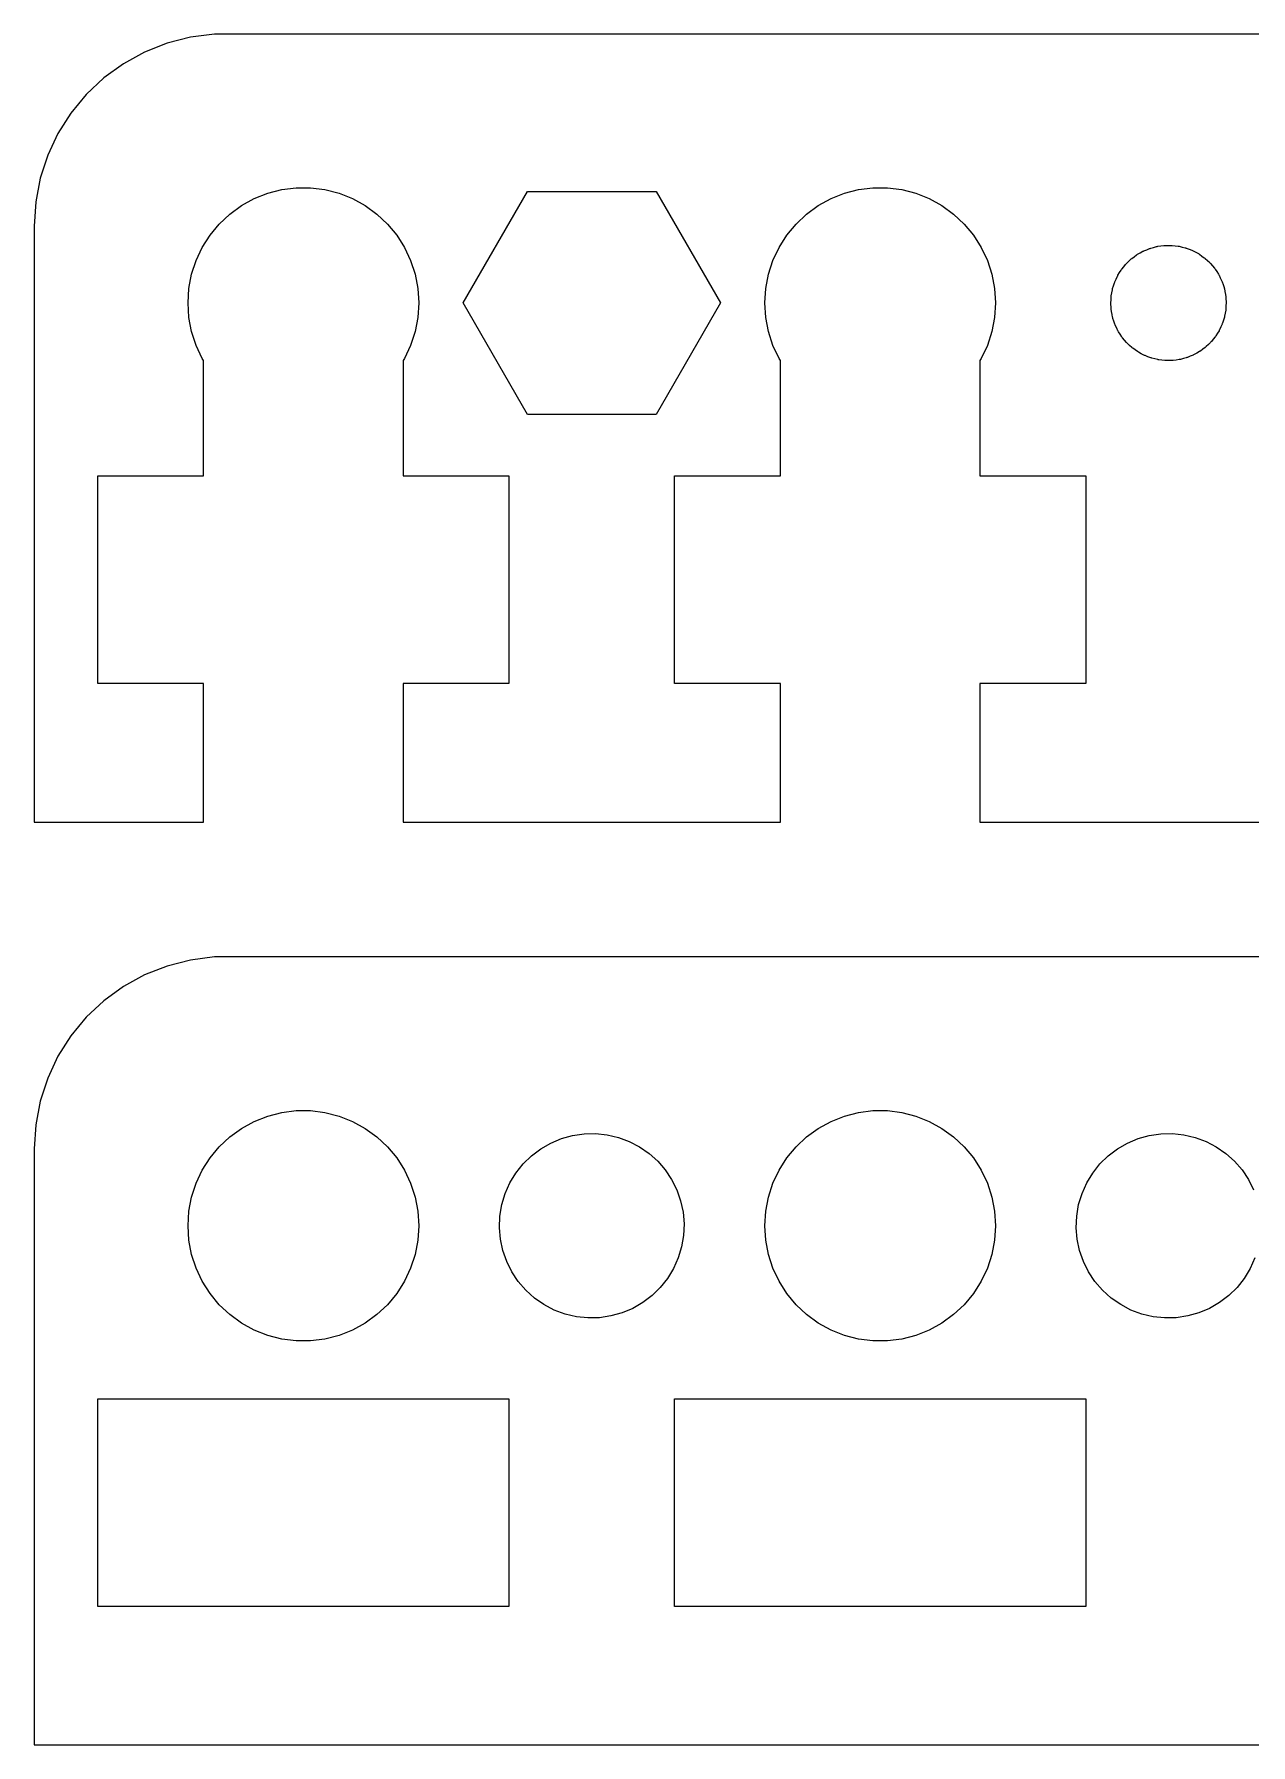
# Model space of a CAD drawing. Header units: metres. Extents: x -44.5 to 44.5, y 0 to 92.5.
# Drawn here: x -44.5 to -12.86, y 0 to 44.49 of the extents above; entities that cross this region are included whole.
import ezdxf

# ---------------------------------------------------------------- set-up
doc = ezdxf.new("R2010")
doc.units = ezdxf.units.M

msp = doc.modelspace()

# ---------------------------------------------------------------- linework, layer by layer
for p, q in [((-39.8139, 44.4901), (-40.4369, 44.4114)), ((39.8139, 44.4901), (-39.8139, 44.4901)), ((-41.0451, 44.2553), (-41.6289, 44.0241)), ((-40.4369, 44.4114), (-41.0451, 44.2553)), ((-42.1791, 43.7216), (-42.6871, 43.3526)), ((-41.6289, 44.0241), (-42.1791, 43.7216)), ((-42.6871, 43.3526), (-43.1448, 42.9227)), ((-43.1448, 42.9227), (-43.5451, 42.4389)), ((-43.5451, 42.4389), (-43.8815, 41.9088)), ((-43.8815, 41.9088), (-44.1489, 41.3406)), ((-44.1489, 41.3406), (-44.3429, 40.7434)), ((-44.3429, 40.7434), (-44.4606, 40.1267)), ((-38.0621, 40.4469), (-37.6884, 40.4941)), ((-37.6884, 40.4941), (-37.3116, 40.4941)), ((-37.3116, 40.4941), (-36.9379, 40.4469)), ((-23.0621, 40.4469), (-22.6884, 40.4941)), ((-22.6884, 40.4941), (-22.3116, 40.4941)), ((-22.3116, 40.4941), (-21.9379, 40.4469)), ((-44.4606, 40.1267), (-44.5, 39.5)), ((-39.1075, 40.033), (-38.7773, 40.2145)), ((-38.7773, 40.2145), (-38.427, 40.3532)), ((-38.427, 40.3532), (-38.0621, 40.4469)), ((-36.9379, 40.4469), (-36.5729, 40.3532)), ((-36.5729, 40.3532), (-36.2227, 40.2145)), ((-36.2227, 40.2145), (-35.8925, 40.033)), ((-33.3466, 37.5), (-31.6733, 40.3982)), ((-31.6733, 40.3982), (-28.3267, 40.3982)), ((-28.3267, 40.3982), (-26.6534, 37.5)), ((-24.1075, 40.033), (-23.7773, 40.2145)), ((-23.7773, 40.2145), (-23.427, 40.3532)), ((-23.427, 40.3532), (-23.0621, 40.4469)), ((-21.9379, 40.4469), (-21.5729, 40.3532)), ((-21.5729, 40.3532), (-21.2227, 40.2145)), ((-21.2227, 40.2145), (-20.8925, 40.033)), ((-39.6869, 39.5536), (-39.4123, 39.8115)), ((-39.4123, 39.8115), (-39.1075, 40.033)), ((-35.8925, 40.033), (-35.5877, 39.8115)), ((-35.5877, 39.8115), (-35.3131, 39.5536)), ((-24.6869, 39.5536), (-24.4123, 39.8115)), ((-24.4123, 39.8115), (-24.1075, 40.033)), ((-20.8925, 40.033), (-20.5877, 39.8115)), ((-20.5877, 39.8115), (-20.3131, 39.5536)), ((-44.5, 39.5), (-44.5, 24)), ((-40.1289, 38.9453), (-39.927, 39.2634)), ((-39.927, 39.2634), (-39.6869, 39.5536)), ((-35.3131, 39.5536), (-35.0729, 39.2634)), ((-35.0729, 39.2634), (-34.8711, 38.9453)), ((-25.1289, 38.9453), (-24.927, 39.2634)), ((-24.927, 39.2634), (-24.6869, 39.5536)), ((-20.3131, 39.5536), (-20.0729, 39.2634)), ((-20.0729, 39.2634), (-19.8711, 38.9453)), ((-40.2893, 38.6044), (-40.1289, 38.9453)), ((-34.8711, 38.9453), (-34.7107, 38.6044)), ((-25.2893, 38.6044), (-25.1289, 38.9453)), ((-19.8711, 38.9453), (-19.7107, 38.6044)), ((-15.8926, 38.7019), (-15.8301, 38.7494)), ((-15.8301, 38.7494), (-15.8165, 38.7572)), ((-15.8165, 38.7572), (-15.8037, 38.7665)), ((-15.8037, 38.7665), (-15.7349, 38.8043)), ((-15.7349, 38.8043), (-15.6669, 38.8436)), ((-15.6669, 38.8436), (-15.6524, 38.8497)), ((-15.6524, 38.8497), (-15.6387, 38.8572)), ((-15.6387, 38.8572), (-15.5657, 38.8861)), ((-15.5657, 38.8861), (-15.4933, 38.9165)), ((-15.4933, 38.9165), (-15.4781, 38.9208)), ((-15.4781, 38.9208), (-15.4635, 38.9266)), ((-15.4635, 38.9266), (-15.3875, 38.9461)), ((-15.3875, 38.9461), (-15.3119, 38.9672)), ((-15.3119, 38.9672), (-15.2963, 38.9695)), ((-15.2963, 38.9695), (-15.2811, 38.9734)), ((-15.2811, 38.9734), (-15.2032, 38.9833)), ((-15.2032, 38.9833), (-15.1255, 38.9947)), ((-15.1255, 38.9947), (-15.1098, 38.9951)), ((-15.1098, 38.9951), (-15.0942, 38.997)), ((-15.0942, 38.997), (-15.0157, 38.997)), ((-15.0157, 38.997), (-14.9372, 38.9987)), ((-14.9372, 38.9987), (-14.9215, 38.997)), ((-14.9215, 38.997), (-14.9058, 38.997)), ((-14.9058, 38.997), (-14.8279, 38.9872)), ((-14.8279, 38.9872), (-14.7498, 38.979)), ((-14.7498, 38.979), (-14.7345, 38.9754)), ((-14.7345, 38.9754), (-14.7189, 38.9734)), ((-14.7189, 38.9734), (-14.6429, 38.9539)), ((-14.6429, 38.9539), (-14.5665, 38.936)), ((-14.5665, 38.936), (-14.5517, 38.9305)), ((-14.5517, 38.9305), (-14.5365, 38.9266)), ((-14.5365, 38.9266), (-14.4635, 38.8977)), ((-14.4635, 38.8977), (-14.3899, 38.8703)), ((-14.3899, 38.8703), (-14.3759, 38.863)), ((-14.3759, 38.863), (-14.3613, 38.8572)), ((-14.3613, 38.8572), (-14.2925, 38.8194)), ((-14.2925, 38.8194), (-14.2229, 38.783)), ((-14.2229, 38.783), (-14.21, 38.7741)), ((-14.21, 38.7741), (-14.1963, 38.7665)), ((-14.1963, 38.7665), (-14.1328, 38.7204)), ((-14.1328, 38.7204), (-14.0683, 38.6755)), ((-40.4057, 38.2461), (-40.2893, 38.6044)), ((-34.7107, 38.6044), (-34.5942, 38.2461)), ((-25.4057, 38.2461), (-25.2893, 38.6044)), ((-19.7107, 38.6044), (-19.5942, 38.2461)), ((-16.3145, 38.2226), (-16.2724, 38.2889)), ((-16.2724, 38.2889), (-16.2317, 38.3561)), ((-16.2317, 38.3561), (-16.2219, 38.3684)), ((-16.2219, 38.3684), (-16.2135, 38.3817)), ((-16.2135, 38.3817), (-16.1635, 38.4422)), ((-16.1635, 38.4422), (-16.1147, 38.5037)), ((-16.1147, 38.5037), (-16.1035, 38.5147)), ((-16.1035, 38.5147), (-16.0934, 38.5268)), ((-16.0934, 38.5268), (-16.0362, 38.5806)), ((-16.0362, 38.5806), (-15.9801, 38.6355)), ((-15.9801, 38.6355), (-15.9676, 38.645)), ((-15.9676, 38.645), (-15.9561, 38.6558)), ((-15.9561, 38.6558), (-15.8926, 38.7019)), ((-14.0683, 38.6755), (-14.0566, 38.665)), ((-14.0566, 38.665), (-14.0439, 38.6558)), ((-14.0439, 38.6558), (-13.9866, 38.602)), ((-13.9866, 38.602), (-13.9283, 38.5495)), ((-13.9283, 38.5495), (-13.918, 38.5376)), ((-13.918, 38.5376), (-13.9065, 38.5268)), ((-13.9065, 38.5268), (-13.8565, 38.4663)), ((-13.8565, 38.4663), (-13.8052, 38.4069)), ((-13.8052, 38.4069), (-13.7965, 38.3938)), ((-13.7965, 38.3938), (-13.7865, 38.3817)), ((-13.7865, 38.3817), (-13.7444, 38.3154)), ((-13.7444, 38.3154), (-13.701, 38.25)), ((-40.5, 37.5), (-40.4763, 37.876)), ((-40.4763, 37.876), (-40.4057, 38.2461)), ((-34.5942, 38.2461), (-34.5237, 37.876)), ((-34.5237, 37.876), (-34.5, 37.5)), ((-25.5, 37.5), (-25.4763, 37.876)), ((-25.4763, 37.876), (-25.4057, 38.2461)), ((-19.5942, 38.2461), (-19.5237, 37.876)), ((-19.5237, 37.876), (-19.5, 37.5)), ((-16.4734, 37.7651), (-16.4604, 37.8425)), ((-16.4604, 37.8425), (-16.4558, 37.8576)), ((-16.4558, 37.8576), (-16.4529, 37.873)), ((-16.4529, 37.873), (-16.4286, 37.9477)), ((-16.4286, 37.9477), (-16.4059, 38.0229)), ((-16.4059, 38.0229), (-16.3995, 38.0372)), ((-16.3995, 38.0372), (-16.3947, 38.0522)), ((-16.3947, 38.0522), (-16.3612, 38.1232)), ((-16.3612, 38.1232), (-16.3293, 38.1949)), ((-16.3293, 38.1949), (-16.3212, 38.2084)), ((-16.3212, 38.2084), (-16.3145, 38.2226)), ((-13.701, 38.25), (-13.694, 38.2359)), ((-13.694, 38.2359), (-13.6855, 38.2226)), ((-13.6855, 38.2226), (-13.6521, 38.1516)), ((-13.6521, 38.1516), (-13.6172, 38.0813)), ((-13.6172, 38.0813), (-13.612, 38.0664)), ((-13.612, 38.0664), (-13.6053, 38.0522)), ((-13.6053, 38.0522), (-13.5811, 37.9775)), ((-13.5811, 37.9775), (-13.5553, 37.9034)), ((-13.5553, 37.9034), (-13.552, 37.888)), ((-13.552, 37.888), (-13.5471, 37.873)), ((-13.5471, 37.873), (-13.5324, 37.7959)), ((-40.4763, 37.124), (-40.5, 37.5)), ((-34.5, 37.5), (-34.5237, 37.124)), ((-31.6733, 34.6018), (-33.3466, 37.5)), ((-26.6534, 37.5), (-28.3267, 34.6018)), ((-25.4763, 37.124), (-25.5, 37.5)), ((-19.5, 37.5), (-19.5237, 37.124)), ((-16.5, 37.5), (-16.4951, 37.5784)), ((-16.499, 37.4843), (-16.5, 37.5)), ((-16.4997, 37.4686), (-16.499, 37.4843)), ((-16.4931, 37.3904), (-16.4997, 37.4686)), ((-16.4951, 37.5784), (-16.4918, 37.6568)), ((-16.4882, 37.312), (-16.4931, 37.3904)), ((-16.4918, 37.6568), (-16.4892, 37.6723)), ((-16.4892, 37.6723), (-16.4882, 37.688)), ((-16.4882, 37.688), (-16.4734, 37.7651)), ((-13.5324, 37.7959), (-13.5161, 37.7191)), ((-13.5161, 37.7191), (-13.5148, 37.7034)), ((-13.5148, 37.7034), (-13.5118, 37.688)), ((-13.5118, 37.688), (-13.5069, 37.6096)), ((-13.5049, 37.4217), (-13.5082, 37.3432)), ((-13.5069, 37.6096), (-13.5003, 37.5314)), ((-13.5, 37.5), (-13.5049, 37.4217)), ((-13.5003, 37.5314), (-13.501, 37.5157)), ((-13.501, 37.5157), (-13.5, 37.5)), ((-40.4057, 36.7539), (-40.4763, 37.124)), ((-34.5237, 37.124), (-34.5942, 36.7539)), ((-25.4057, 36.7539), (-25.4763, 37.124)), ((-19.5237, 37.124), (-19.5942, 36.7539)), ((-16.4852, 37.2965), (-16.4882, 37.312)), ((-16.4839, 37.2809), (-16.4852, 37.2965)), ((-16.4676, 37.2041), (-16.4839, 37.2809)), ((-16.4529, 37.127), (-16.4676, 37.2041)), ((-16.448, 37.112), (-16.4529, 37.127)), ((-16.4447, 37.0966), (-16.448, 37.112)), ((-16.4189, 37.0225), (-16.4447, 37.0966)), ((-16.3947, 36.9478), (-16.4189, 37.0225)), ((-16.388, 36.9336), (-16.3947, 36.9478)), ((-16.3828, 36.9187), (-16.388, 36.9336)), ((-13.6053, 36.9478), (-13.6387, 36.8768)), ((-13.6005, 36.9628), (-13.6053, 36.9478)), ((-13.5941, 36.9771), (-13.6005, 36.9628)), ((-13.5714, 37.0523), (-13.5941, 36.9771)), ((-13.5471, 37.127), (-13.5714, 37.0523)), ((-13.5442, 37.1424), (-13.5471, 37.127)), ((-13.5396, 37.1575), (-13.5442, 37.1424)), ((-13.5265, 37.2349), (-13.5396, 37.1575)), ((-13.5118, 37.312), (-13.5265, 37.2349)), ((-13.5108, 37.3277), (-13.5118, 37.312)), ((-13.5082, 37.3432), (-13.5108, 37.3277)), ((-40.2893, 36.3956), (-40.4057, 36.7539)), ((-34.5942, 36.7539), (-34.7107, 36.3956)), ((-25.2893, 36.3956), (-25.4057, 36.7539)), ((-19.5942, 36.7539), (-19.7107, 36.3956)), ((-16.3479, 36.8484), (-16.3828, 36.9187)), ((-16.3145, 36.7774), (-16.3479, 36.8484)), ((-16.306, 36.7641), (-16.3145, 36.7774)), ((-16.299, 36.75), (-16.306, 36.7641)), ((-16.2556, 36.6846), (-16.299, 36.75)), ((-16.2135, 36.6183), (-16.2556, 36.6846)), ((-16.2035, 36.6062), (-16.2135, 36.6183)), ((-16.1948, 36.5931), (-16.2035, 36.6062)), ((-16.1435, 36.5336), (-16.1948, 36.5931)), ((-16.0934, 36.4732), (-16.1435, 36.5336)), ((-13.8965, 36.4853), (-13.9065, 36.4732)), ((-13.8853, 36.4963), (-13.8965, 36.4853)), ((-13.8365, 36.5578), (-13.8853, 36.4963)), ((-13.7865, 36.6183), (-13.8365, 36.5578)), ((-13.778, 36.6316), (-13.7865, 36.6183)), ((-13.7683, 36.6439), (-13.778, 36.6316)), ((-13.7276, 36.7111), (-13.7683, 36.6439)), ((-13.6855, 36.7774), (-13.7276, 36.7111)), ((-13.6788, 36.7916), (-13.6855, 36.7774)), ((-13.6707, 36.8051), (-13.6788, 36.7916)), ((-13.6387, 36.8768), (-13.6707, 36.8051)), ((-40.1289, 36.0547), (-40.2893, 36.3956)), ((-40.0942, 36), (-40.1289, 36.0547)), ((-34.8711, 36.0547), (-34.9058, 36)), ((-34.7107, 36.3956), (-34.8711, 36.0547)), ((-25.1289, 36.0547), (-25.2893, 36.3956)), ((-25.0942, 36), (-25.1289, 36.0547)), ((-19.8711, 36.0547), (-19.9058, 36)), ((-19.7107, 36.3956), (-19.8711, 36.0547)), ((-16.082, 36.4624), (-16.0934, 36.4732)), ((-16.0717, 36.4505), (-16.082, 36.4624)), ((-16.0134, 36.398), (-16.0717, 36.4505)), ((-15.9561, 36.3442), (-16.0134, 36.398)), ((-15.9434, 36.335), (-15.9561, 36.3442)), ((-15.9317, 36.3244), (-15.9434, 36.335)), ((-15.8672, 36.2796), (-15.9317, 36.3244)), ((-15.8037, 36.2335), (-15.8672, 36.2796)), ((-15.7899, 36.2259), (-15.8037, 36.2335)), ((-15.777, 36.2169), (-15.7899, 36.2259)), ((-15.7074, 36.1806), (-15.777, 36.2169)), ((-15.6387, 36.1427), (-15.7074, 36.1806)), ((-15.624, 36.137), (-15.6387, 36.1427)), ((-15.6101, 36.1297), (-15.624, 36.137)), ((-15.5365, 36.1023), (-15.6101, 36.1297)), ((-15.4635, 36.0734), (-15.5365, 36.1023)), ((-15.4483, 36.0695), (-15.4635, 36.0734)), ((-15.4335, 36.064), (-15.4483, 36.0695)), ((-15.3571, 36.0461), (-15.4335, 36.064)), ((-15.2811, 36.0266), (-15.3571, 36.0461)), ((-14.6125, 36.0539), (-14.6881, 36.0328)), ((-14.5365, 36.0734), (-14.6125, 36.0539)), ((-14.5219, 36.0792), (-14.5365, 36.0734)), ((-14.5067, 36.0834), (-14.5219, 36.0792)), ((-14.4343, 36.1139), (-14.5067, 36.0834)), ((-14.3613, 36.1427), (-14.4343, 36.1139)), ((-14.3475, 36.1503), (-14.3613, 36.1427)), ((-14.333, 36.1564), (-14.3475, 36.1503)), ((-14.265, 36.1957), (-14.333, 36.1564)), ((-14.1963, 36.2335), (-14.265, 36.1957)), ((-14.1835, 36.2428), (-14.1963, 36.2335)), ((-14.1699, 36.2506), (-14.1835, 36.2428)), ((-14.1074, 36.2981), (-14.1699, 36.2506)), ((-14.0439, 36.3442), (-14.1074, 36.2981)), ((-14.0324, 36.355), (-14.0439, 36.3442)), ((-14.0199, 36.3645), (-14.0324, 36.355)), ((-13.9638, 36.4194), (-14.0199, 36.3645)), ((-13.9065, 36.4732), (-13.9638, 36.4194)), ((-40.0942, 33), (-40.0942, 36)), ((-34.9058, 36), (-34.9058, 33)), ((-25.0942, 33), (-25.0942, 36)), ((-19.9058, 36), (-19.9058, 33)), ((-15.2655, 36.0246), (-15.2811, 36.0266)), ((-15.2502, 36.021), (-15.2655, 36.0246)), ((-15.1721, 36.0128), (-15.2502, 36.021)), ((-15.0942, 36.0029), (-15.1721, 36.0128)), ((-15.0784, 36.0029), (-15.0942, 36.0029)), ((-15.0628, 36.0013), (-15.0784, 36.0029)), ((-14.9843, 36.0029), (-15.0628, 36.0013)), ((-14.9058, 36.0029), (-14.9843, 36.0029)), ((-14.8902, 36.0049), (-14.9058, 36.0029)), ((-14.8745, 36.0052), (-14.8902, 36.0049)), ((-14.7968, 36.0167), (-14.8745, 36.0052)), ((-14.7189, 36.0266), (-14.7968, 36.0167)), ((-14.7037, 36.0305), (-14.7189, 36.0266)), ((-14.6881, 36.0328), (-14.7037, 36.0305)), ((-28.3267, 34.6018), (-31.6733, 34.6018)), ((-42.8466, 27.6), (-42.8466, 33)), ((-42.8466, 33), (-40.0942, 33)), ((-34.9058, 33), (-32.1534, 33)), ((-32.1534, 33), (-32.1534, 27.6)), ((-27.8466, 27.6), (-27.8466, 33)), ((-27.8466, 33), (-25.0942, 33)), ((-19.9058, 33), (-17.1534, 33)), ((-17.1534, 33), (-17.1534, 27.6)), ((-40.0942, 27.6), (-42.8466, 27.6)), ((-40.0942, 24), (-40.0942, 27.6)), ((-32.1534, 27.6), (-34.9058, 27.6)), ((-34.9058, 27.6), (-34.9058, 24)), ((-25.0942, 27.6), (-27.8466, 27.6)), ((-25.0942, 24), (-25.0942, 27.6)), ((-17.1534, 27.6), (-19.9058, 27.6)), ((-19.9058, 27.6), (-19.9058, 24)), ((-44.5, 24), (-40.0942, 24)), ((-34.9058, 24), (-25.0942, 24)), ((-19.9058, 24), (-10.0942, 24)), ((-39.8139, 20.4901), (-40.4369, 20.4114)), ((39.8139, 20.4901), (-39.8139, 20.4901)), ((-41.6289, 20.0241), (-42.1791, 19.7216)), ((-41.0451, 20.2553), (-41.6289, 20.0241)), ((-40.4369, 20.4114), (-41.0451, 20.2553)), ((-42.1791, 19.7216), (-42.6871, 19.3526)), ((-42.6871, 19.3526), (-43.1448, 18.9227)), ((-43.1448, 18.9227), (-43.5451, 18.4389)), ((-43.5451, 18.4389), (-43.8815, 17.9088)), ((-43.8815, 17.9088), (-44.1489, 17.3406)), ((-44.1489, 17.3406), (-44.3429, 16.7434)), ((-44.3429, 16.7434), (-44.4606, 16.1267)), ((-38.0621, 16.4469), (-37.6884, 16.4941)), ((-37.6884, 16.4941), (-37.3116, 16.4941)), ((-37.3116, 16.4941), (-36.9379, 16.4469)), ((-23.0621, 16.4469), (-22.6884, 16.4941)), ((-22.6884, 16.4941), (-22.3116, 16.4941)), ((-22.3116, 16.4941), (-21.9379, 16.4469)), ((-44.4606, 16.1267), (-44.5, 15.5)), ((-39.4123, 15.8115), (-39.1075, 16.033)), ((-39.1075, 16.033), (-38.7773, 16.2145)), ((-38.7773, 16.2145), (-38.427, 16.3532)), ((-38.427, 16.3532), (-38.0621, 16.4469)), ((-36.9379, 16.4469), (-36.5729, 16.3532)), ((-36.5729, 16.3532), (-36.2227, 16.2145)), ((-36.2227, 16.2145), (-35.8925, 16.033)), ((-35.8925, 16.033), (-35.5877, 15.8115)), ((-24.4123, 15.8115), (-24.1075, 16.033)), ((-24.1075, 16.033), (-23.7773, 16.2145)), ((-23.7773, 16.2145), (-23.427, 16.3532)), ((-23.427, 16.3532), (-23.0621, 16.4469)), ((-21.9379, 16.4469), (-21.5729, 16.3532)), ((-21.5729, 16.3532), (-21.2227, 16.2145)), ((-21.2227, 16.2145), (-20.8925, 16.033)), ((-20.8925, 16.033), (-20.5877, 15.8115)), ((-39.6869, 15.5536), (-39.4123, 15.8115)), ((-35.5877, 15.8115), (-35.3131, 15.5536)), ((-31.3281, 15.499), (-31.0671, 15.6497)), ((-31.0671, 15.6497), (-30.7893, 15.7665)), ((-30.7893, 15.7665), (-30.499, 15.8475)), ((-30.499, 15.8475), (-30.2008, 15.8916)), ((-30.2008, 15.8916), (-29.8995, 15.8979)), ((-29.8995, 15.8979), (-29.5997, 15.8664)), ((-29.5997, 15.8664), (-29.3063, 15.7976)), ((-29.3063, 15.7976), (-29.0238, 15.6925)), ((-29.0238, 15.6925), (-28.7567, 15.5529)), ((-24.6869, 15.5536), (-24.4123, 15.8115)), ((-20.5877, 15.8115), (-20.3131, 15.5536)), ((-16.3281, 15.499), (-16.0671, 15.6497)), ((-16.0671, 15.6497), (-15.7893, 15.7665)), ((-15.7893, 15.7665), (-15.499, 15.8475)), ((-15.499, 15.8475), (-15.2008, 15.8916)), ((-15.2008, 15.8916), (-14.8995, 15.8979)), ((-14.8995, 15.8979), (-14.5997, 15.8664)), ((-14.5997, 15.8664), (-14.3063, 15.7976)), ((-14.3063, 15.7976), (-14.0238, 15.6925)), ((-14.0238, 15.6925), (-13.7567, 15.5529)), ((-44.5, 15.5), (-44.5, 0)), ((-40.1289, 14.9453), (-39.927, 15.2634)), ((-39.927, 15.2634), (-39.6869, 15.5536)), ((-35.3131, 15.5536), (-35.0729, 15.2634)), ((-35.0729, 15.2634), (-34.8711, 14.9453)), ((-31.7835, 15.1059), (-31.5682, 15.3168)), ((-31.5682, 15.3168), (-31.3281, 15.499)), ((-28.7567, 15.5529), (-28.5092, 15.3809)), ((-28.5092, 15.3809), (-28.2853, 15.1792)), ((-28.2853, 15.1792), (-28.0883, 14.951)), ((-25.1289, 14.9453), (-24.927, 15.2634)), ((-24.927, 15.2634), (-24.6869, 15.5536)), ((-20.3131, 15.5536), (-20.0729, 15.2634)), ((-20.0729, 15.2634), (-19.8711, 14.9453)), ((-16.7835, 15.1059), (-16.5682, 15.3168)), ((-16.5682, 15.3168), (-16.3281, 15.499)), ((-13.7567, 15.5529), (-13.5092, 15.3809)), ((-13.5092, 15.3809), (-13.2853, 15.1792)), ((-13.2853, 15.1792), (-13.0883, 14.951)), ((-40.2893, 14.6044), (-40.1289, 14.9453)), ((-34.8711, 14.9453), (-34.7107, 14.6044)), ((-32.1269, 14.6119), (-31.9707, 14.8697)), ((-31.9707, 14.8697), (-31.7835, 15.1059)), ((-28.0883, 14.951), (-27.9215, 14.7)), ((-27.9215, 14.7), (-27.7875, 14.43)), ((-25.2893, 14.6044), (-25.1289, 14.9453)), ((-19.8711, 14.9453), (-19.7107, 14.6044)), ((-17.1269, 14.6119), (-16.9707, 14.8697)), ((-16.9707, 14.8697), (-16.7835, 15.1059)), ((-13.0883, 14.951), (-12.9215, 14.7)), ((-12.9215, 14.7), (-12.7875, 14.43)), ((-40.4763, 13.876), (-40.4057, 14.2461)), ((-40.4057, 14.2461), (-40.2893, 14.6044)), ((-34.7107, 14.6044), (-34.5942, 14.2461)), ((-34.5942, 14.2461), (-34.5237, 13.876)), ((-32.3366, 14.048), (-32.2495, 14.3366)), ((-32.2495, 14.3366), (-32.1269, 14.6119)), ((-27.7875, 14.43), (-27.6884, 14.1454)), ((-25.4763, 13.876), (-25.4057, 14.2461)), ((-25.4057, 14.2461), (-25.2893, 14.6044)), ((-19.7107, 14.6044), (-19.5942, 14.2461)), ((-19.5942, 14.2461), (-19.5237, 13.876)), ((-17.3366, 14.048), (-17.2495, 14.3366)), ((-17.2495, 14.3366), (-17.1269, 14.6119)), ((-40.5, 13.5), (-40.4763, 13.876)), ((-34.5237, 13.876), (-34.5, 13.5)), ((-32.3868, 13.7509), (-32.3366, 14.048)), ((-27.6884, 14.1454), (-27.6257, 13.8506)), ((-27.6257, 13.8506), (-27.6005, 13.5502)), ((-25.5, 13.5), (-25.4763, 13.876)), ((-19.5237, 13.876), (-19.5, 13.5)), ((-17.3868, 13.7509), (-17.3366, 14.048)), ((-40.4763, 13.124), (-40.5, 13.5)), ((-34.5, 13.5), (-34.5237, 13.124)), ((-32.3995, 13.4497), (-32.3868, 13.7509)), ((-32.3743, 13.1494), (-32.3995, 13.4497)), ((-27.6005, 13.5502), (-27.6131, 13.2491)), ((-25.4763, 13.124), (-25.5, 13.5)), ((-19.5, 13.5), (-19.5237, 13.124)), ((-17.3995, 13.4497), (-17.3868, 13.7509)), ((-17.3743, 13.1494), (-17.3995, 13.4497)), ((-40.4057, 12.7539), (-40.4763, 13.124)), ((-34.5237, 13.124), (-34.5942, 12.7539)), ((-32.3116, 12.8546), (-32.3743, 13.1494)), ((-27.6634, 12.952), (-27.7505, 12.6634)), ((-27.6131, 13.2491), (-27.6634, 12.952)), ((-25.4057, 12.7539), (-25.4763, 13.124)), ((-19.5237, 13.124), (-19.5942, 12.7539)), ((-17.3116, 12.8546), (-17.3743, 13.1494)), ((-40.2893, 12.3956), (-40.4057, 12.7539)), ((-34.5942, 12.7539), (-34.7107, 12.3956)), ((-32.2125, 12.57), (-32.3116, 12.8546)), ((-32.0785, 12.3), (-32.2125, 12.57)), ((-27.7505, 12.6634), (-27.8731, 12.3881)), ((-25.2893, 12.3956), (-25.4057, 12.7539)), ((-19.5942, 12.7539), (-19.7107, 12.3956)), ((-17.2125, 12.57), (-17.3116, 12.8546)), ((-17.0785, 12.3), (-17.2125, 12.57)), ((-12.7505, 12.6634), (-12.8731, 12.3881)), ((-40.1289, 12.0547), (-40.2893, 12.3956)), ((-39.927, 11.7366), (-40.1289, 12.0547)), ((-34.8711, 12.0547), (-35.0729, 11.7366)), ((-34.7107, 12.3956), (-34.8711, 12.0547)), ((-31.9117, 12.049), (-32.0785, 12.3)), ((-31.7147, 11.8208), (-31.9117, 12.049)), ((-28.0292, 12.1303), (-28.2164, 11.8941)), ((-27.8731, 12.3881), (-28.0292, 12.1303)), ((-25.1289, 12.0547), (-25.2893, 12.3956)), ((-24.927, 11.7366), (-25.1289, 12.0547)), ((-19.8711, 12.0547), (-20.0729, 11.7366)), ((-19.7107, 12.3956), (-19.8711, 12.0547)), ((-16.9117, 12.049), (-17.0785, 12.3)), ((-16.7147, 11.8208), (-16.9117, 12.049)), ((-13.0292, 12.1303), (-13.2164, 11.8941)), ((-12.8731, 12.3881), (-13.0292, 12.1303)), ((-39.6869, 11.4464), (-39.927, 11.7366)), ((-35.0729, 11.7366), (-35.3131, 11.4464)), ((-31.4908, 11.6191), (-31.7147, 11.8208)), ((-31.2433, 11.4471), (-31.4908, 11.6191)), ((-28.4318, 11.6832), (-28.6719, 11.501)), ((-28.2164, 11.8941), (-28.4318, 11.6832)), ((-24.6869, 11.4464), (-24.927, 11.7366)), ((-20.0729, 11.7366), (-20.3131, 11.4464)), ((-16.4908, 11.6191), (-16.7147, 11.8208)), ((-16.2433, 11.4471), (-16.4908, 11.6191)), ((-13.4318, 11.6832), (-13.6719, 11.501)), ((-13.2164, 11.8941), (-13.4318, 11.6832)), ((-39.4123, 11.1884), (-39.6869, 11.4464)), ((-39.1075, 10.967), (-39.4123, 11.1884)), ((-35.5877, 11.1884), (-35.8925, 10.967)), ((-35.3131, 11.4464), (-35.5877, 11.1884)), ((-30.9762, 11.3075), (-31.2433, 11.4471)), ((-30.6937, 11.2024), (-30.9762, 11.3075)), ((-30.4002, 11.1336), (-30.6937, 11.2024)), ((-30.1005, 11.1021), (-30.4002, 11.1336)), ((-29.501, 11.1524), (-29.7992, 11.1084)), ((-29.2107, 11.2335), (-29.501, 11.1524)), ((-28.9329, 11.3503), (-29.2107, 11.2335)), ((-28.6719, 11.501), (-28.9329, 11.3503)), ((-24.4123, 11.1884), (-24.6869, 11.4464)), ((-24.1075, 10.967), (-24.4123, 11.1884)), ((-20.5877, 11.1884), (-20.8925, 10.967)), ((-20.3131, 11.4464), (-20.5877, 11.1884)), ((-15.9762, 11.3075), (-16.2433, 11.4471)), ((-15.6937, 11.2024), (-15.9762, 11.3075)), ((-15.4002, 11.1336), (-15.6937, 11.2024)), ((-15.1005, 11.1021), (-15.4002, 11.1336)), ((-14.501, 11.1524), (-14.7992, 11.1084)), ((-14.2107, 11.2335), (-14.501, 11.1524)), ((-13.9329, 11.3503), (-14.2107, 11.2335)), ((-13.6719, 11.501), (-13.9329, 11.3503)), ((-38.7773, 10.7855), (-39.1075, 10.967)), ((-38.427, 10.6468), (-38.7773, 10.7855)), ((-36.2227, 10.7855), (-36.5729, 10.6468)), ((-35.8925, 10.967), (-36.2227, 10.7855)), ((-29.7992, 11.1084), (-30.1005, 11.1021)), ((-23.7773, 10.7855), (-24.1075, 10.967)), ((-23.427, 10.6468), (-23.7773, 10.7855)), ((-21.2227, 10.7855), (-21.5729, 10.6468)), ((-20.8925, 10.967), (-21.2227, 10.7855)), ((-14.7992, 11.1084), (-15.1005, 11.1021)), ((-38.0621, 10.5531), (-38.427, 10.6468)), ((-37.6884, 10.5059), (-38.0621, 10.5531)), ((-37.3116, 10.5059), (-37.6884, 10.5059)), ((-36.9379, 10.5531), (-37.3116, 10.5059)), ((-36.5729, 10.6468), (-36.9379, 10.5531)), ((-23.0621, 10.5531), (-23.427, 10.6468)), ((-22.6884, 10.5059), (-23.0621, 10.5531)), ((-22.3116, 10.5059), (-22.6884, 10.5059)), ((-21.9379, 10.5531), (-22.3116, 10.5059)), ((-21.5729, 10.6468), (-21.9379, 10.5531)), ((-42.8466, 3.59999), (-42.8466, 9)), ((-42.8466, 9), (-32.1534, 9)), ((-32.1534, 9), (-32.1534, 3.59999)), ((-27.8466, 3.59999), (-27.8466, 9)), ((-27.8466, 9), (-17.1534, 9)), ((-17.1534, 9), (-17.1534, 3.59999)), ((-32.1534, 3.59999), (-42.8466, 3.59999)), ((-17.1534, 3.59999), (-27.8466, 3.59999)), ((-44.5, 0), (44.5, 0))]:
    msp.add_line(p, q)

doc.saveas('drawing.dxf')
